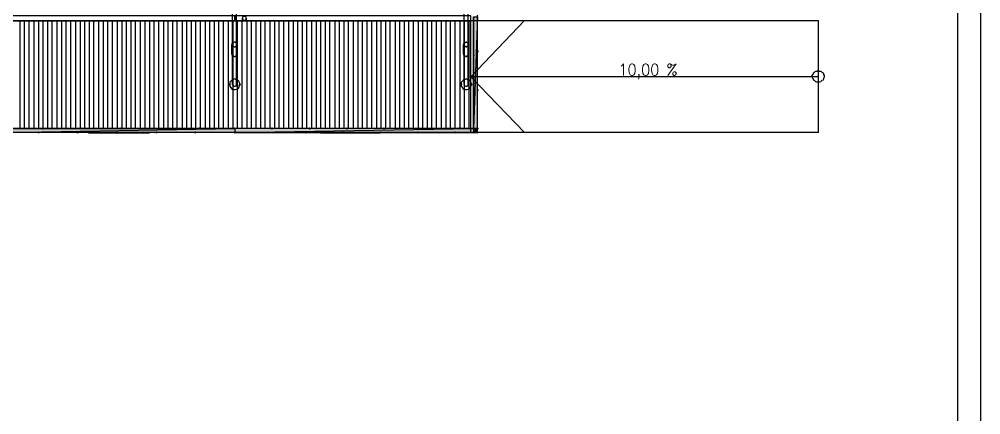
# Model space of a CAD drawing. Header units: millimetres. Extents: x 0 to 420, y 0 to 297.
# Drawn here: x 347.8 to 420.1, y 73.8 to 103.5 of the extents above; entities that cross this region are included whole.
import ezdxf

# ---------------------------------------------------------------- set-up
doc = ezdxf.new("R2010")
doc.units = ezdxf.units.MM
doc.layers.get('0').update_dxf_attribs({"linetype": 'CONTINUOUS'})
doc.styles.get("Standard").update_dxf_attribs({"font": 'STANDARD'})

msp = doc.modelspace()

# ---------------------------------------------------------------- hatches: boundary and pattern name
at = {"true_color": 0x000007}
h = msp.add_hatch(color=0, dxfattribs=at)
h.paths.add_polyline_path([(381.973667, 103.674333), (382.27, 103.674333), (381.973667, 95.292333)], flags=0)
h.paths.add_polyline_path([(382.27, 103.674333), (381.973667, 95.292333), (382.27, 95.292333)], flags=0)
at = {"true_color": 0x0000fe}
for points in [[(382.354667, 101.092), (382.329796, 101.032204), (382.27, 101.007333), (382.210204, 101.032204), (382.185333, 101.092), (382.210204, 101.151796), (382.27, 101.176667), (382.329796, 101.151796)], [(382.058333, 100.795667), (382.033462, 100.735871), (381.973667, 100.711), (381.913871, 100.735871), (381.889, 100.795667), (381.913871, 100.855462), (381.973667, 100.880333), (382.033462, 100.855463)], [(382.354667, 98.171), (382.329796, 98.111204), (382.27, 98.086333), (382.210204, 98.111204), (382.185333, 98.171), (382.210204, 98.230796), (382.27, 98.255667), (382.329796, 98.230796)], [(382.058333, 97.917), (382.033462, 97.857204), (381.973667, 97.832333), (381.913871, 97.857204), (381.889, 97.917), (381.913871, 97.976796), (381.973667, 98.001667), (382.033462, 97.976796)], [(349.673333, 95.292333), (349.648462, 95.232537), (349.588667, 95.207667), (349.528871, 95.232537), (349.504, 95.292333), (349.528871, 95.352129), (349.588667, 95.377), (349.648462, 95.352129)], [(352.594333, 95.292333), (352.569462, 95.232537), (352.509667, 95.207667), (352.449871, 95.232537), (352.425, 95.292333), (352.449871, 95.352129), (352.509667, 95.377), (352.569462, 95.352129)], [(355.557667, 95.292333), (355.532796, 95.232537), (355.473, 95.207667), (355.413204, 95.232537), (355.388333, 95.292333), (355.413204, 95.352129), (355.473, 95.377), (355.532796, 95.352129)], [(358.478667, 95.292333), (358.453796, 95.232537), (358.394, 95.207667), (358.334204, 95.232537), (358.309333, 95.292333), (358.334204, 95.352129), (358.394, 95.377), (358.453796, 95.352129)], [(361.442, 95.292333), (361.417129, 95.232537), (361.357333, 95.207667), (361.297537, 95.232537), (361.272667, 95.292333), (361.297537, 95.352129), (361.357333, 95.377), (361.417129, 95.352129)], [(364.109, 95.292333), (364.084129, 95.232537), (364.024333, 95.207667), (363.964538, 95.232537), (363.939667, 95.292333), (363.964537, 95.352129), (364.024333, 95.377), (364.084129, 95.352129)], [(364.109, 95.292333), (364.084129, 95.232537), (364.024333, 95.207667), (363.964538, 95.232537), (363.939667, 95.292333), (363.964537, 95.352129), (364.024333, 95.377), (364.084129, 95.352129)], [(366.903, 95.292333), (366.878129, 95.232537), (366.818333, 95.207667), (366.758537, 95.232537), (366.733667, 95.292333), (366.758537, 95.352129), (366.818333, 95.377), (366.878129, 95.352129)], [(369.739333, 95.292333), (369.714462, 95.232537), (369.654667, 95.207667), (369.594871, 95.232537), (369.57, 95.292333), (369.594871, 95.352129), (369.654667, 95.377), (369.714462, 95.352129)], [(372.533333, 95.292333), (372.508462, 95.232537), (372.448667, 95.207667), (372.388871, 95.232537), (372.364, 95.292333), (372.388871, 95.352129), (372.448667, 95.377), (372.508462, 95.352129)], [(375.327333, 95.292333), (375.302462, 95.232537), (375.242667, 95.207667), (375.182871, 95.232537), (375.158, 95.292333), (375.182871, 95.352129), (375.242667, 95.377), (375.302462, 95.352129)], [(378.163667, 95.292333), (378.138796, 95.232537), (378.079, 95.207667), (378.019204, 95.232537), (377.994333, 95.292333), (378.019204, 95.352129), (378.079, 95.377), (378.138796, 95.352129)], [(380.957667, 95.292333), (380.932796, 95.232537), (380.873, 95.207667), (380.813204, 95.232537), (380.788333, 95.292333), (380.813204, 95.352129), (380.873, 95.377), (380.932796, 95.352129)], [(382.058333, 95.292333), (382.033462, 95.232537), (381.973667, 95.207667), (381.913871, 95.232537), (381.889, 95.292333), (381.913871, 95.352129), (381.973667, 95.377), (382.033462, 95.352129)], [(382.058333, 95.292333), (382.033462, 95.232537), (381.973667, 95.207667), (381.913871, 95.232537), (381.889, 95.292333), (381.913871, 95.352129), (381.973667, 95.377), (382.033462, 95.352129)], [(382.058333, 95.292333), (382.033462, 95.232537), (381.973667, 95.207667), (381.913871, 95.232537), (381.889, 95.292333), (381.913871, 95.352129), (381.973667, 95.377), (382.033462, 95.352129)], [(382.354667, 95.292333), (382.329796, 95.232537), (382.27, 95.207667), (382.210204, 95.232537), (382.185333, 95.292333), (382.210204, 95.352129), (382.27, 95.377), (382.329796, 95.352129)], [(382.354667, 95.292333), (382.329796, 95.232537), (382.27, 95.207667), (382.210204, 95.232537), (382.185333, 95.292333), (382.210204, 95.352129), (382.27, 95.377), (382.329796, 95.352129)], [(382.354667, 95.292333), (382.329796, 95.232537), (382.27, 95.207667), (382.210204, 95.232537), (382.185333, 95.292333), (382.210204, 95.352129), (382.27, 95.377), (382.329796, 95.352129)], [(349.377, 94.996), (349.352129, 94.936204), (349.292333, 94.911333), (349.232538, 94.936204), (349.207667, 94.996), (349.232537, 95.055796), (349.292333, 95.080667), (349.352129, 95.055796)], [(352.298, 94.996), (352.273129, 94.936204), (352.213333, 94.911333), (352.153537, 94.936204), (352.128667, 94.996), (352.153537, 95.055796), (352.213333, 95.080667), (352.273129, 95.055796)], [(355.261333, 94.996), (355.236463, 94.936204), (355.176667, 94.911333), (355.116871, 94.936204), (355.092, 94.996), (355.116871, 95.055796), (355.176667, 95.080667), (355.236462, 95.055796)], [(358.224667, 94.996), (358.199796, 94.936204), (358.14, 94.911333), (358.080204, 94.936204), (358.055333, 94.996), (358.080204, 95.055796), (358.14, 95.080667), (358.199796, 95.055796)], [(361.145667, 94.996), (361.120796, 94.936204), (361.061, 94.911333), (361.001204, 94.936204), (360.976333, 94.996), (361.001204, 95.055796), (361.061, 95.080667), (361.120796, 95.055796)], [(364.109, 94.996), (364.084129, 94.936204), (364.024333, 94.911333), (363.964538, 94.936204), (363.939667, 94.996), (363.964537, 95.055796), (364.024333, 95.080667), (364.084129, 95.055796)], [(366.606667, 94.996), (366.581796, 94.936204), (366.522, 94.911333), (366.462204, 94.936204), (366.437333, 94.996), (366.462204, 95.055796), (366.522, 95.080667), (366.581796, 95.055796)], [(369.443, 94.996), (369.418129, 94.936204), (369.358333, 94.911333), (369.298537, 94.936204), (369.273667, 94.996), (369.298537, 95.055796), (369.358333, 95.080667), (369.418129, 95.055796)], [(372.237, 94.996), (372.212129, 94.936204), (372.152333, 94.911333), (372.092538, 94.936204), (372.067667, 94.996), (372.092537, 95.055796), (372.152333, 95.080667), (372.212129, 95.055796)], [(375.031, 94.996), (375.006129, 94.936204), (374.946333, 94.911333), (374.886537, 94.936204), (374.861667, 94.996), (374.886537, 95.055796), (374.946333, 95.080667), (375.006129, 95.055796)], [(377.867333, 94.996), (377.842462, 94.936204), (377.782667, 94.911333), (377.722871, 94.936204), (377.698, 94.996), (377.722871, 95.055796), (377.782667, 95.080667), (377.842462, 95.055796)], [(380.661333, 94.996), (380.636462, 94.936204), (380.576667, 94.911333), (380.516871, 94.936204), (380.492, 94.996), (380.516871, 95.055796), (380.576667, 95.080667), (380.636462, 95.055796)], [(382.058333, 94.996), (382.033462, 94.936204), (381.973667, 94.911333), (381.913871, 94.936204), (381.889, 94.996), (381.913871, 95.055796), (381.973667, 95.080667), (382.033462, 95.055796)], [(382.058333, 94.996), (382.033462, 94.936204), (381.973667, 94.911333), (381.913871, 94.936204), (381.889, 94.996), (381.913871, 95.055796), (381.973667, 95.080667), (382.033462, 95.055796)], [(382.354667, 94.996), (382.329796, 94.936204), (382.27, 94.911333), (382.210204, 94.936204), (382.185333, 94.996), (382.210204, 95.055796), (382.27, 95.080667), (382.329796, 95.055796)], [(382.354667, 94.996), (382.329796, 94.936204), (382.27, 94.911333), (382.210204, 94.936204), (382.185333, 94.996), (382.210204, 95.055796), (382.27, 95.080667), (382.329796, 95.055796)]]:
    msp.add_hatch(color=0, dxfattribs=at).paths.add_polyline_path(points, flags=0)
at = {"true_color": 0x000007}
for points in [[(363.728, 98.594333), (363.703129, 98.534537), (363.643333, 98.509667), (363.583538, 98.534537), (363.558667, 98.594333), (363.583537, 98.654129), (363.643333, 98.679), (363.703129, 98.654129)], [(364.49, 98.594333), (364.465129, 98.534537), (364.405333, 98.509667), (364.345537, 98.534537), (364.320667, 98.594333), (364.345537, 98.654129), (364.405333, 98.679), (364.465129, 98.654129)], [(381.127, 98.594333), (381.102129, 98.534537), (381.042333, 98.509667), (380.982538, 98.534537), (380.957667, 98.594333), (380.982537, 98.654129), (381.042333, 98.679), (381.102129, 98.654129)], [(381.889, 98.594333), (381.864129, 98.534537), (381.804333, 98.509667), (381.744537, 98.534537), (381.719667, 98.594333), (381.744537, 98.654129), (381.804333, 98.679), (381.864129, 98.654129)], [(382.27, 95.292333), (381.973667, 95.292333), (382.27, 94.996)], [(381.973667, 95.292333), (381.973667, 94.996), (382.27, 94.996)]]:
    msp.add_hatch(color=0, dxfattribs=at).paths.add_polyline_path(points, flags=0)
h = msp.add_hatch(color=0, dxfattribs=at)
h.paths.add_polyline_path([(364.024333, 94.996), (346.625333, 94.996), (364.024333, 95.292333)], flags=0)
h.paths.add_polyline_path([(346.625333, 94.996), (364.024333, 95.292333), (346.625333, 95.292333)], flags=0)
h = msp.add_hatch(color=0, dxfattribs=at)
h.paths.add_polyline_path([(381.973667, 94.996), (364.024333, 94.996), (381.973667, 95.292333)], flags=0)
h.paths.add_polyline_path([(364.024333, 94.996), (381.973667, 95.292333), (364.024333, 95.292333)], flags=0)

# ---------------------------------------------------------------- linework, layer by layer
at = {"color": 0, "true_color": 0x000007}
for points in [[(0.211668, 0), (420.073667, 0), (420.073667, 296.925999), (0.211668, 296.925999)], [(7.239002, 1.735667), (418.338, 1.735667), (418.338, 295.190332), (7.239002, 295.190332)], [(381.973667, 95.885), (381.973667, 95.292333), (119.972667, 95.292333), (119.972667, 95.885), (119.972667, 102.87), (119.972667, 103.420333), (381.973667, 103.420333), (381.973667, 102.87)], [(364.024333, 103.759), (346.625333, 103.759), (346.625333, 103.378), (364.024333, 103.378)], [(381.762, 103.759), (364.024333, 103.759), (364.024333, 103.378), (381.762, 103.378)], [(364.617, 103.589667), (364.617, 103.547333), (364.617, 103.505), (364.659333, 103.462667), (364.701667, 103.420333), (364.744, 103.420333), (364.786333, 103.420333), (364.828667, 103.462667), (364.871, 103.505), (364.871, 103.547333), (364.871, 103.589667), (364.871, 103.632), (364.871, 103.674333), (364.828667, 103.674333), (364.828667, 103.716667), (364.786333, 103.716667), (364.744, 103.716667), (364.701667, 103.716667), (364.659333, 103.716667), (364.659333, 103.674333), (364.617, 103.674333), (364.617, 103.632)], [(364.871, 103.589667), (364.871, 103.632), (364.871, 103.674333), (364.828667, 103.674333), (364.828667, 103.716667), (364.786333, 103.716667), (364.744, 103.716667), (364.701667, 103.716667), (364.659333, 103.716667), (364.659333, 103.674333), (364.617, 103.674333), (364.617, 103.632), (364.617, 103.589667), (364.617, 103.547333), (364.617, 103.505), (364.659333, 103.462667), (364.701667, 103.420333), (364.744, 103.420333), (364.786333, 103.420333), (364.828667, 103.462667), (364.871, 103.505), (364.871, 103.547333)], [(381.973667, 103.674333), (382.27, 103.674333), (381.973667, 95.292333)], [(382.27, 103.674333), (381.973667, 95.292333), (382.27, 95.292333)], [(364.066667, 101.769333), (364.024333, 101.769333), (363.982, 101.769333), (363.939667, 101.727), (363.897333, 101.727), (363.855, 101.684667), (363.812667, 101.684667), (363.812667, 101.642333), (363.812667, 101.6), (363.812667, 101.557667), (363.812667, 101.515333), (363.855, 101.515333), (363.897333, 101.473), (363.939667, 101.473), (363.982, 101.430667), (364.024333, 101.430667), (364.066667, 101.430667), (364.109, 101.473), (364.151333, 101.473), (364.193667, 101.515333), (364.236, 101.557667), (364.236, 101.6), (364.236, 101.642333), (364.193667, 101.684667), (364.151333, 101.727), (364.109, 101.727)], [(381.465667, 101.769333), (381.423333, 101.769333), (381.381, 101.769333), (381.338667, 101.727), (381.296333, 101.727), (381.254, 101.727), (381.254, 101.684667), (381.211667, 101.684667), (381.211667, 101.642333), (381.211667, 101.6), (381.211667, 101.557667), (381.211667, 101.515333), (381.254, 101.515333), (381.254, 101.473), (381.296333, 101.473), (381.338667, 101.473), (381.381, 101.430667), (381.423333, 101.430667), (381.465667, 101.430667), (381.465667, 101.473), (381.508, 101.473), (381.550333, 101.473), (381.592667, 101.515333), (381.592667, 101.557667), (381.635, 101.557667), (381.635, 101.6), (381.635, 101.642333), (381.592667, 101.642333), (381.592667, 101.684667), (381.550333, 101.727), (381.508, 101.727), (381.465667, 101.727)], [(364.066667, 98.975333), (364.024333, 99.017667), (363.939667, 98.975333), (363.897333, 98.975333), (363.812667, 98.933), (363.770333, 98.890667), (363.728, 98.848333), (363.685667, 98.806), (363.643333, 98.763667), (363.643333, 98.679), (363.643333, 98.594333), (363.643333, 98.552), (363.643333, 98.467333), (363.685667, 98.425), (363.728, 98.382667), (363.770333, 98.298), (363.812667, 98.255667), (363.897333, 98.255667), (363.939667, 98.213333), (364.024333, 98.213333), (364.066667, 98.213333), (364.151333, 98.255667), (364.193667, 98.255667), (364.278333, 98.298), (364.320667, 98.382667), (364.363, 98.425), (364.363, 98.467333), (364.405333, 98.552), (364.405333, 98.594333), (364.405333, 98.679), (364.363, 98.763667), (364.363, 98.806), (364.320667, 98.848333), (364.278333, 98.890667), (364.193667, 98.933), (364.151333, 98.975333)], [(381.465667, 98.975333), (381.423333, 99.017667), (381.338667, 98.975333), (381.296333, 98.975333), (381.211667, 98.933), (381.169333, 98.890667), (381.127, 98.848333), (381.084667, 98.806), (381.042333, 98.763667), (381.042333, 98.679), (381.042333, 98.594333), (381.042333, 98.552), (381.042333, 98.467333), (381.084667, 98.425), (381.127, 98.382667), (381.169333, 98.298), (381.211667, 98.255667), (381.296333, 98.255667), (381.338667, 98.213333), (381.423333, 98.213333), (381.465667, 98.213333), (381.550333, 98.255667), (381.592667, 98.255667), (381.677333, 98.298), (381.719667, 98.382667), (381.762, 98.425), (381.762, 98.467333), (381.804333, 98.552), (381.804333, 98.594333), (381.804333, 98.679), (381.762, 98.763667), (381.762, 98.806), (381.719667, 98.848333), (381.677333, 98.890667), (381.592667, 98.933), (381.550333, 98.975333)], [(407.416, 99.187), (407.416, 99.271667), (407.458333, 99.356333), (407.500667, 99.398667), (407.500667, 99.483333), (407.585333, 99.525667), (407.627667, 99.568), (407.67, 99.610333), (407.754667, 99.610333), (407.839333, 99.652667), (407.881667, 99.652667), (407.966333, 99.610333), (408.051, 99.610333), (408.093333, 99.568), (408.135667, 99.525667), (408.220333, 99.483333), (408.262667, 99.398667), (408.262667, 99.356333), (408.305, 99.271667), (408.305, 99.187), (408.305, 99.144667), (408.262667, 99.06), (408.262667, 99.017667), (408.220333, 98.933), (408.135667, 98.890667), (408.093333, 98.848333), (408.051, 98.806), (407.966333, 98.763667), (407.881667, 98.763667), (407.839333, 98.763667), (407.754667, 98.763667), (407.67, 98.806), (407.627667, 98.848333), (407.585333, 98.890667), (407.500667, 98.933), (407.500667, 99.017667), (407.458333, 99.06), (407.416, 99.144667)], [(364.024333, 95.292333), (364.024333, 94.996), (346.625333, 94.996), (346.625333, 95.292333), (346.625333, 94.996), (329.226333, 94.996), (329.226333, 95.292333), (311.869667, 95.292333), (311.869667, 94.996), (329.226333, 94.996), (329.226333, 95.292333), (346.625333, 95.292333)], [(364.024333, 94.996), (346.625333, 94.996), (364.024333, 95.292333)], [(346.625333, 94.996), (364.024333, 95.292333), (346.625333, 95.292333)], [(353.06, 94.953667), (353.06, 94.996), (357.589667, 94.996), (357.589667, 94.953667)], [(381.973667, 94.996), (364.024333, 94.996), (381.973667, 95.292333)], [(364.024333, 94.996), (381.973667, 95.292333), (364.024333, 95.292333)], [(370.459, 94.953667), (370.459, 94.996), (374.946333, 94.996), (374.946333, 94.953667)], [(382.27, 95.292333), (381.973667, 95.292333), (382.27, 94.996)], [(381.973667, 95.292333), (381.973667, 94.996), (382.27, 94.996)]]:
    msp.add_lwpolyline(points, close=True, dxfattribs=at)
at = {"color": 0, "true_color": 0x0000fd}
for points in [[(347.895333, 95.292333), (347.895333, 103.420333)], [(348.234, 95.292333), (348.234, 103.420333)], [(348.572667, 95.292333), (348.572667, 103.420333)], [(348.953667, 95.292333), (348.953667, 103.420333)], [(349.292333, 95.292333), (349.292333, 103.420333)], [(349.631, 95.292333), (349.631, 103.420333)], [(349.969667, 95.292333), (349.969667, 103.420333)], [(350.308333, 95.292333), (350.308333, 103.420333)], [(350.689333, 95.292333), (350.689333, 103.420333)], [(351.028, 95.292333), (351.028, 103.420333)], [(351.366667, 95.292333), (351.366667, 103.420333)], [(351.705333, 95.292333), (351.705333, 103.420333)], [(352.086333, 95.292333), (352.086333, 103.420333)], [(352.425, 95.292333), (352.425, 103.420333)], [(352.763667, 95.292333), (352.763667, 103.420333)], [(353.102333, 95.292333), (353.102333, 103.420333)], [(353.441, 95.292333), (353.441, 103.420333)], [(353.822, 95.292333), (353.822, 103.420333)], [(354.160667, 95.292333), (354.160667, 103.420333)], [(354.499333, 95.292333), (354.499333, 103.420333)], [(354.838, 95.292333), (354.838, 103.420333)], [(355.219, 95.292333), (355.219, 103.420333)], [(355.557667, 95.292333), (355.557667, 103.420333)], [(355.896333, 95.292333), (355.896333, 103.420333)], [(356.235, 95.292333), (356.235, 103.420333)], [(356.573667, 95.292333), (356.573667, 103.420333)], [(356.954667, 95.292333), (356.954667, 103.420333)], [(357.293333, 95.292333), (357.293333, 103.420333)], [(357.632, 95.292333), (357.632, 103.420333)], [(357.970667, 95.292333), (357.970667, 103.420333)], [(358.309333, 95.292333), (358.309333, 103.420333)], [(358.690333, 95.292333), (358.690333, 103.420333)], [(359.029, 95.292333), (359.029, 103.420333)], [(359.367667, 95.292333), (359.367667, 103.420333)], [(359.706333, 95.292333), (359.706333, 103.420333)], [(360.087333, 95.292333), (360.087333, 103.420333)], [(360.426, 95.292333), (360.426, 103.420333)], [(360.764667, 95.292333), (360.764667, 103.420333)], [(361.103333, 95.292333), (361.103333, 103.420333)], [(361.442, 95.292333), (361.442, 103.420333)], [(361.823, 95.292333), (361.823, 103.420333)], [(362.161667, 95.292333), (362.161667, 103.420333)], [(362.500333, 95.292333), (362.500333, 103.420333)], [(362.839, 95.292333), (362.839, 103.420333)], [(363.177667, 95.292333), (363.177667, 103.420333)], [(363.558667, 95.292333), (363.558667, 103.420333)], [(363.897333, 95.292333), (363.897333, 103.420333)], [(364.236, 95.292333), (364.236, 103.420333)], [(364.574667, 95.292333), (364.574667, 103.420333)], [(364.955667, 95.292333), (364.955667, 103.420333)], [(365.294333, 95.292333), (365.294333, 103.420333)], [(365.633, 95.292333), (365.633, 103.420333)], [(365.971667, 95.292333), (365.971667, 103.420333)], [(366.310333, 95.292333), (366.310333, 103.420333)], [(366.691333, 95.292333), (366.691333, 103.420333)], [(367.03, 95.292333), (367.03, 103.420333)], [(367.368667, 95.292333), (367.368667, 103.420333)], [(367.707333, 95.292333), (367.707333, 103.420333)], [(368.088333, 95.292333), (368.088333, 103.420333)], [(368.427, 95.292333), (368.427, 103.420333)], [(368.765667, 95.292333), (368.765667, 103.420333)], [(369.104333, 95.292333), (369.104333, 103.420333)], [(369.443, 95.292333), (369.443, 103.420333)], [(369.824, 95.292333), (369.824, 103.420333)], [(370.162667, 95.292333), (370.162667, 103.420333)], [(370.501333, 95.292333), (370.501333, 103.420333)], [(370.84, 95.292333), (370.84, 103.420333)], [(371.178667, 95.292333), (371.178667, 103.420333)], [(371.559667, 95.292333), (371.559667, 103.420333)], [(371.898333, 95.292333), (371.898333, 103.420333)], [(372.237, 95.292333), (372.237, 103.420333)], [(372.575667, 95.292333), (372.575667, 103.420333)], [(372.956667, 95.292333), (372.956667, 103.420333)], [(373.295333, 95.292333), (373.295333, 103.420333)], [(373.634, 95.292333), (373.634, 103.420333)], [(373.972667, 95.292333), (373.972667, 103.420333)], [(374.311333, 95.292333), (374.311333, 103.420333)], [(374.692333, 95.292333), (374.692333, 103.420333)], [(375.031, 95.292333), (375.031, 103.420333)], [(375.369667, 95.292333), (375.369667, 103.420333)], [(375.708333, 95.292333), (375.708333, 103.420333)], [(376.089333, 95.292333), (376.089333, 103.420333)], [(376.428, 95.292333), (376.428, 103.420333)], [(376.766667, 95.292333), (376.766667, 103.420333)], [(377.105333, 95.292333), (377.105333, 103.420333)], [(377.444, 95.292333), (377.444, 103.420333)], [(377.825, 95.292333), (377.825, 103.420333)], [(378.163667, 95.292333), (378.163667, 103.420333)], [(378.502333, 95.292333), (378.502333, 103.420333)], [(378.841, 95.292333), (378.841, 103.420333)], [(379.179667, 95.292333), (379.179667, 103.420333)], [(379.560667, 95.292333), (379.560667, 103.420333)], [(379.899333, 95.292333), (379.899333, 103.420333)], [(380.238, 95.292333), (380.238, 103.420333)], [(380.576667, 95.292333), (380.576667, 103.420333)], [(380.957667, 95.292333), (380.957667, 103.420333)], [(381.296333, 95.292333), (381.296333, 103.420333)], [(381.635, 95.292333), (381.635, 103.420333)]]:
    msp.add_lwpolyline(points, dxfattribs=at)
at = {"color": 0, "true_color": 0x000007}
for points in [[(363.855, 98.594333), (363.855, 103.886)], [(364.151333, 98.594333), (364.151333, 103.886)], [(364.574667, 103.547333), (364.617, 103.505), (364.617, 103.462667), (364.659333, 103.462667), (364.701667, 103.420333), (364.744, 103.420333), (364.786333, 103.420333), (364.828667, 103.462667), (364.871, 103.462667), (364.871, 103.505), (364.871, 103.547333)], [(364.574667, 103.547333), (364.617, 103.505), (364.617, 103.462667), (364.659333, 103.462667), (364.701667, 103.420333), (364.744, 103.420333), (364.786333, 103.420333), (364.828667, 103.462667), (364.871, 103.462667), (364.871, 103.505), (364.871, 103.547333)], [(364.871, 103.547333), (364.871, 103.505), (364.871, 103.462667), (364.828667, 103.462667), (364.786333, 103.420333), (364.744, 103.420333), (364.701667, 103.420333), (364.659333, 103.462667), (364.617, 103.462667), (364.617, 103.505), (364.574667, 103.547333)], [(364.871, 103.547333), (364.871, 103.505), (364.828667, 103.462667), (364.786333, 103.420333), (364.744, 103.420333), (364.701667, 103.420333), (364.659333, 103.462667), (364.617, 103.505), (364.617, 103.547333)], [(364.871, 103.547333), (364.871, 103.505), (364.828667, 103.462667), (364.786333, 103.420333), (364.744, 103.420333), (364.701667, 103.420333), (364.659333, 103.462667), (364.617, 103.505), (364.617, 103.547333)], [(364.617, 103.547333), (364.617, 103.505), (364.659333, 103.462667), (364.701667, 103.420333), (364.744, 103.420333), (364.786333, 103.420333), (364.828667, 103.462667), (364.871, 103.505), (364.871, 103.547333)], [(381.254, 98.594333), (381.254, 103.886)], [(381.550333, 98.594333), (381.550333, 103.886)], [(407.881667, 94.996), (381.762, 94.996), (381.762, 103.420333), (407.881667, 103.420333)], [(381.762, 99.187), (385.783667, 103.420333)], [(381.973667, 103.674333), (381.973667, 95.292333)], [(382.27, 95.292333), (382.27, 103.801333)], [(407.881667, 94.996), (407.881667, 103.420333)], [(363.812667, 100.880333), (363.812667, 101.6)], [(364.236, 100.880333), (364.236, 101.6)], [(381.211667, 100.880333), (381.211667, 101.6)], [(381.635, 100.880333), (381.635, 101.6)], [(363.812667, 100.880333), (363.812667, 100.838), (363.812667, 100.795667), (363.855, 100.795667), (363.897333, 100.753333), (363.939667, 100.753333), (363.982, 100.711), (364.024333, 100.711), (364.066667, 100.711), (364.109, 100.753333), (364.151333, 100.753333), (364.193667, 100.795667), (364.236, 100.838), (364.236, 100.880333)], [(381.211667, 100.880333), (381.211667, 100.838), (381.211667, 100.795667), (381.254, 100.795667), (381.254, 100.753333), (381.296333, 100.753333), (381.338667, 100.753333), (381.381, 100.711), (381.423333, 100.711), (381.465667, 100.711), (381.465667, 100.753333), (381.508, 100.753333), (381.550333, 100.753333), (381.592667, 100.795667), (381.592667, 100.838), (381.635, 100.838), (381.635, 100.880333)], [(407.881667, 99.187), (381.762, 99.187), (385.783667, 94.996)], [(363.643333, 98.594333), (363.643333, 98.552), (363.643333, 98.467333), (363.685667, 98.425), (363.728, 98.340333), (363.770333, 98.298), (363.812667, 98.255667), (363.897333, 98.255667), (363.939667, 98.213333), (364.024333, 98.213333), (364.066667, 98.213333), (364.151333, 98.255667), (364.193667, 98.255667), (364.278333, 98.298), (364.320667, 98.340333), (364.363, 98.425), (364.363, 98.467333), (364.405333, 98.552), (364.405333, 98.594333)], [(363.855, 98.594333), (363.855, 98.552), (363.897333, 98.552), (363.897333, 98.509667), (363.939667, 98.509667), (363.982, 98.467333), (364.024333, 98.467333), (364.066667, 98.467333), (364.109, 98.509667), (364.151333, 98.509667), (364.151333, 98.552), (364.151333, 98.594333)], [(381.042333, 98.594333), (381.042333, 98.552), (381.042333, 98.467333), (381.084667, 98.425), (381.127, 98.340333), (381.169333, 98.298), (381.211667, 98.255667), (381.296333, 98.255667), (381.338667, 98.213333), (381.423333, 98.213333), (381.465667, 98.213333), (381.550333, 98.255667), (381.592667, 98.255667), (381.677333, 98.298), (381.719667, 98.340333), (381.762, 98.425), (381.762, 98.467333), (381.804333, 98.552), (381.804333, 98.594333)], [(381.254, 98.594333), (381.254, 98.552), (381.296333, 98.509667), (381.338667, 98.509667), (381.381, 98.467333), (381.423333, 98.467333), (381.465667, 98.467333), (381.465667, 98.509667), (381.508, 98.509667), (381.550333, 98.509667), (381.550333, 98.552), (381.550333, 98.594333)], [(364.024333, 95.292333), (346.625333, 95.292333)], [(357.589667, 94.996), (357.589667, 94.953667), (353.06, 94.953667)], [(381.973667, 95.292333), (364.024333, 95.292333)], [(381.973667, 95.292333), (364.024333, 95.292333), (364.024333, 94.996), (382.27, 94.996)], [(374.946333, 94.996), (374.946333, 94.953667), (370.459, 94.953667)], [(381.973667, 95.292333), (382.27, 95.292333)], [(382.27, 94.996), (382.27, 95.292333)]]:
    msp.add_lwpolyline(points, dxfattribs=at)

# ---------------------------------------------------------------- texts
at = {"color": 0, "true_color": 0x000007, "insert": (392.853333, 100.143699), "char_height": 0.872032, "width": 4.28749084, "attachment_point": 1}
msp.add_mtext('10,00 %', dxfattribs=at)

doc.saveas('drawing.dxf')
